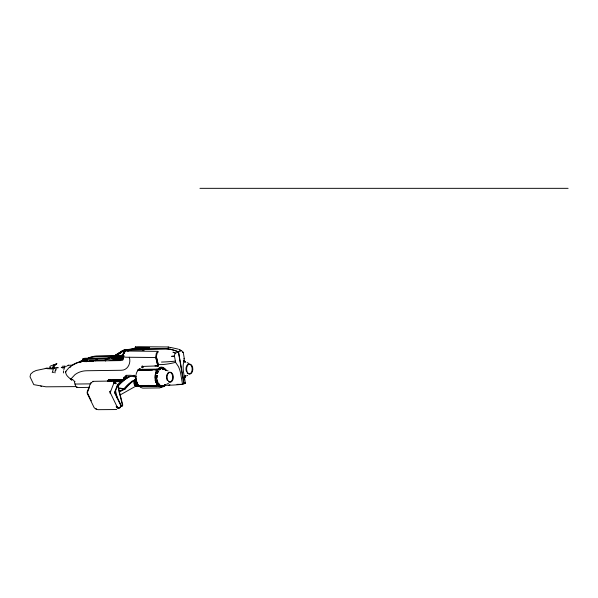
<?xml version="1.0" encoding="UTF-8"?>
<svg xmlns="http://www.w3.org/2000/svg" width="598" height="598" viewBox="0 0 598 598"><rect width="100%" height="100%" fill="white"/><g stroke="black" fill="none" stroke-linecap="round" stroke-linejoin="round"><path stroke-width="0.9" d="M135.985 378.631A5.92 4.313 59.1 0 0 135.873 379.289L135.851 380.134A1.674 1.218 59.1 0 1 134.931 381.15L134.386 381.158C133.601 382.899 134.184 386.293 136.65 385.972A7.012 5.113 59.1 0 0 138.213 385.538L138.437 385.695A2.265 1.308 -35.8 0 0 139.11 385.845L156.355 385.613A1.906 1.099 -35.8 0 0 157.566 385.239L155.487 379.125A9.807 6.182 89.2 0 1 156.384 371.836L156.923 370.125A1.914 1.002 29.1 0 0 155.689 369.826L138.444 370.05A2.28 1.196 29.1 0 0 137.787 370.199L137.54 370.872M129.983 349.367L130.394 349.598M130.334 349.367L134.498 348.888M135.993 378.908L135.94 380.522A2.22 1.615 59.1 0 1 134.729 381.868L134.161 381.875M136.269 380.081L136.239 380.896A2.9 2.115 59.1 0 1 134.662 382.66L134.064 382.668M160.967 368.181L160.967 368.069A3.67 2.317 89.6 0 0 160.167 367.74L159.756 367.755A3.625 2.287 89.6 0 0 159.352 367.882L159.868 367.875A10.988 8.215 -66.5 0 1 161.946 368.278A3.67 2.437 -70.5 0 1 163.665 368.48L163.635 368.592A5.367 3.558 -70.5 0 0 161.923 368.39A10.884 8.133 -66.5 0 0 159.86 367.987L159.352 367.994L160.967 368.181A5.367 3.386 89.6 0 0 160.159 367.934L159.89 367.92A5.367 3.386 89.6 0 0 159.345 367.994A5.367 3.364 88.3 0 1 160.025 367.92M63.866 368.226L63.792 367.299L64.337 367.434M63.762 367.71L64.278 367.486M53.97 368.697L54.627 368.166M54.321 368.368L53.648 366.94L54.597 365.475L53.94 364.758L53.82 365.453L54.485 365.797M184.887 376.291L184.588 379.581A1.585 0.994 89.6 0 1 184.483 379.954M50.262 368.45L50.643 368.062L50.075 368.069M135.634 348.365L135.574 346.855L135.664 348.253M138.138 384.955L138.228 385.501M141.741 367.546A1.884 1.375 59.3 0 1 142.825 366.432L158.515 365.871L156.347 356.595L157.117 353.269A4.664 2.908 -89.1 0 1 158.111 352.215L157.917 351.355L128.495 351.033A4.141 1.151 -12.8 0 1 127.553 350.877C120.916 349.636 125.371 360.258 120.191 360.534M158.627 385.68A10.988 5.935 -32.3 0 0 160.1 385.404A3.678 1.682 77 0 1 158.859 383.953L158.874 383.856A11.355 6.137 -32.3 0 1 156.452 384.215M160.1 385.404L160.114 385.314A5.367 2.459 77 0 1 158.874 383.856M178.421 351.975L181.493 350.66L183.16 352.132L183.302 352.566L182.599 352.386L183.272 352.439L184.326 358.703L183.272 364.346A21.05 13.268 89.2 0 0 183.489 371.866L185.395 383.116L183.773 383.819L178.421 351.975A47.242 35.626 68 0 0 165.923 348.836L131.904 349.292L135.223 347.887L136.987 348.35M139.835 386.472L138.474 385.396L138.923 386.248A2.332 1.615 -51.7 0 0 139.626 386.42L156.87 386.196A1.944 1.338 -51.7 0 0 158.007 385.77L158.134 385.336L161.064 386.936L164.144 385.972A9.77 6.159 89.2 0 0 165.048 385.097M110.533 391.638L110.324 391.406A2.138 1.346 89.6 0 0 110.376 393.536L110.331 393.372A1.824 1.144 89.6 0 1 110.286 391.555L110.757 391.114M87.839 391.413L89.513 387.085M110.69 391.286L113.956 382.907A2.078 1.308 89.6 0 1 116.027 383.236L116.162 383.707M157.012 385.217L157.072 385.06A11.257 6.085 -32.3 0 0 159.472 384.708L159.449 384.865A11.444 6.182 -32.3 0 1 157.012 385.217L157.005 385.217A1.166 0.673 -35.8 0 0 157.767 384.88M162.903 369.145L162.776 369.056A3.625 2.295 89.5 0 0 162.379 368.839L162.342 368.936A5.367 3.394 89.5 0 1 162.716 369.198L162.843 369.302A5.367 3.341 88.6 0 0 162.35 368.936L162.619 368.839M114.816 392.796L117.926 384.708M66.453 366.275L66.954 366.268M137.301 371.313L136.785 372.24A9.561 6.025 89.2 0 0 136.105 374.453M156.923 370.125L156.13 371.567A10.301 6.496 89.2 0 0 155.188 379.214L155.727 381.741L157.558 385.239M183.392 360.519A11.467 8.559 -66.6 0 1 183.81 360.661L183.758 360.758A2.138 1.346 89.6 0 1 184.304 361.626M184.505 361.7A10.884 8.118 -66.6 0 1 185.118 361.895L185.171 361.79A3.67 2.444 -70.6 0 0 183.818 360.661M134.386 381.158L135.873 379.827M105.547 361.057L105.293 359.219L111.587 360.018L119.181 359.914L111.602 358.665L111.46 357.873L119.353 359.017L111.624 357.806L122.702 350.637L112.028 357.417M117.851 359.548L112.103 358.598L112.103 357.567M119.047 359.077L119.159 358.83M113.777 356.714L111.46 357.873L113.777 356.714L111.804 357.507L116.072 358.479M132.225 348.963L124.436 349.912L113.456 357.073L113.934 357.006L114.076 357.806L123.308 357.679M123.681 355.077L115.75 355.974L115.892 357.021L113.926 357.866L113.635 356.774M123.719 355.324L115.788 355.922L113.792 357.066M184.304 377.263L185.485 375.619M184.468 377.652L185.709 375.933M89.595 387.362L76.798 387.534A6.436 4.059 89.2 0 1 74.997 384.058L74.429 381.726A2.168 1.585 59.3 0 0 71.498 379.977L68.307 377.039A8.492 5.375 30 0 1 66.341 374.602L65.361 371.889L69.219 367.434L72.44 364.974A46.674 34.056 59.3 0 1 84.176 361.102L120.818 360.579M54.201 368.121L53.865 368.645L53.618 368.032L54.553 368.204L53.715 367.523A1.473 1.106 67.4 0 1 53.558 366.275L56.803 363.726L50.531 365.983L49.798 366.843A1.211 0.912 67.4 0 0 49.821 367.471L49.888 367.673A1.779 1.338 67.4 0 0 50.127 368.144M87.233 360.669L86.77 361.312L87.144 360.549M62.461 368.084L61.998 367.613L62.506 367.516M85.058 361.805L84.901 360.624A0.942 0.591 89.2 0 1 85.507 359.712L86.815 359.697L86.762 361.297L93.602 361.222M89.76 360.392L89.573 361.312L89.805 360.377L105.913 360.16M109.344 381.218L110.122 380.223L122.934 380.051M125.124 351.534L118.98 359.062L124.085 353.037M117.709 358.748L119.839 358.658L124.234 353.097M157.827 382.376L157.872 382.324A5.367 2.175 85.1 0 1 157.259 380.007L157.259 380.007A3.678 1.488 85.1 0 0 157.827 382.376A10.988 2.086 -9.9 0 1 155.809 382.503M139.095 369.033L137.839 370.371L138.22 369.557A2.347 1.532 43.8 0 1 138.908 369.37L156.145 369.138A1.951 1.278 43.8 0 1 157.319 369.512L157.483 369.908L160.257 367.755A9.546 6.017 89.2 0 1 165.639 370.297M157.319 369.519L160.197 367.292A10.009 6.309 89.2 0 1 166.222 370.596M135.896 385.987L137.099 385.463M117.522 384.678L122.336 404.853A0.994 0.628 89.6 0 1 121.282 405.608L114.809 392.273M128.144 351.086L131.986 349.254L165.997 348.798A47.242 35.491 66.8 0 1 178.533 351.93L184.177 383.647L182.54 384.305A50.269 9.247 -9.5 0 1 168.673 385.239L165.28 385.351M54.156 365.311L56.803 363.726L52.893 366.552A1.473 1.106 67.4 0 0 53.043 367.807L53.917 368.682M69.981 367.419L71.013 366.559M61.258 367.464L61.878 367.464M123.764 350.764L115.421 356.229L124.436 349.912L115.534 356.318L115.788 355.922M78.831 362.567L79.945 361.835A13.186 9.516 57.1 0 1 82.793 360.422M65.175 366.29L64.711 366.477L65.07 367.067M111.961 357.798L111.594 357.604L123.517 350.308L122.418 350.779L125.221 351.602M110.122 380.223L108.627 381.12L122.358 380.933M136.979 385.478L120.093 394.986M71.304 378.87L70.691 379.237L74.944 374.677A35.693 26.043 59.3 0 1 86.874 370.745L121.237 370.267C127.808 370.371 131.261 362.926 129.295 357.253M71.498 379.977L72.111 379.61A2.168 1.585 59.3 0 1 72.343 379.468M74.429 381.726L75.042 381.36M76.798 387.534L77.576 387.078M107.61 381.173A2.923 2.13 59.3 0 1 109.24 379.775L109.853 379.416M157.917 351.355L156.347 353.224L155.704 356.759L157.902 366.23L155.801 357.537L156.414 357.17L158.515 365.871L154.972 365.916M125.423 377.36L126.26 376.994L125.423 377.36A1.816 1.323 59.3 0 0 123.756 377.547A1.816 1.323 59.3 0 0 123.928 379.581L109.24 379.775M57.475 367.621L57.984 367.396M120.131 406.961A3.199 2.011 89.6 0 1 117.283 407.103L116.715 406.565L117.38 407.32A3.506 2.205 89.6 0 0 120.826 406.423M138.168 370.431L138.258 370.379A1.525 0.792 29.1 0 1 138.631 370.312L152.393 370.125M148.394 348.163L149.373 347.744L148.394 348.163L134.079 348.357M139.827 368.645L140.209 368.435M122.179 360.355L122.934 359.951M168.472 383.333L166.849 384.125M119.301 391.197L124.795 388.491L124.952 389.141M118.995 392.079L125.146 389.044A66.722 42.062 89.2 0 1 136.097 379.199M186.897 375.783L187.682 375.402M84.37 358.807L83.518 359.174L84.58 358.277L112.738 357.881M114.106 356.789L115.578 356.154L123.741 355.234M113.59 357.873L115.713 356.954L123.853 356.124M53.82 365.453L54.493 365.169M52.497 368.166L54.254 368.54M84.923 361.02L82.644 361.05L82.472 359.159L83.608 358.703L108.724 358.366L108.634 357.873L112.887 357.821M105.293 359.219L108.634 357.873M144.118 349.942L143.131 350.338L144.118 349.942L129.803 350.136M178.533 351.93L175.446 353.171L172.964 352.177L175.52 353.126L174.698 354.375L174.496 356.229L171.589 356.333L174.481 356.102L175.588 362.336L178.324 366.402A21.05 13.268 89.2 0 1 180.566 373.085L182.54 384.305L177.03 384.379M168.666 385.247L169.952 384.723M155.801 357.537L126.559 357.223A9.321 2.586 -12.8 0 1 123.958 356.856L122.941 356.206L123.779 355.9M62.17 366.275L64.98 366.14M92.683 381.801L93.505 381.584M122.941 356.206L123.838 355.967M92.72 381.352L112.544 381.008M135.597 346.915L137.428 346.765A4.141 0.523 -5.2 0 1 138.878 346.713L168.733 346.982L170.579 347.842M86.217 360.661L86.957 360.504L84.901 360.624M87.002 360.99L84.953 361.162M68.366 365.273L72.508 365.161M67.23 365.498L68.591 365.221M82.958 360.422A13.186 10.166 78.5 0 0 79.512 362.014L80.723 361.783M47.04 368.219L36.149 370.491L33.114 371.911L30.618 374.124L30.027 376.83L33.78 384.641L45.941 386.809L76.043 386.6M48.901 368.144L47.063 368.637L53.304 369.018L52.587 371.732M125.423 350.159L127.269 349.935M119.839 358.658L118.98 359.062L123.225 359.009M45.254 368.405L47.668 368.151M119.914 355.698L111.804 356.513L108.477 357.94L108.559 358.426M135.679 347.819L137.51 347.67A4.141 0.523 -5.2 0 1 138.96 347.617L149.171 347.744M65.361 371.889L66.161 371.836M86.83 361.035L84.804 361.132A46.233 33.735 59.3 0 0 74.914 363.965M156.452 369.444L156.968 369.444A10.988 8.275 67.4 0 1 159.195 369.848A3.678 2.041 -72.5 0 1 160.75 368.734L160.757 368.839A5.367 2.983 -72.5 0 0 159.203 369.938A10.884 8.2 67.4 0 0 156.997 369.542L156.489 369.549A5.367 3.394 88.3 0 1 156.698 369.287A5.367 3.371 89.6 0 0 156.482 369.549M160.488 386.6L160.78 386.592A10.884 8.118 -66.6 0 0 162.977 386.136L162.992 386.248A10.988 8.2 -66.6 0 1 161.617 386.614M53.753 367.792L56.406 367.725M162.35 368.936L162.835 368.839A10.988 5.95 -32.2 0 1 164.854 369.123A5.367 4.059 -74.1 0 1 166.147 370.513M158.642 386.532L159.173 386.405A11.355 8.477 -66.6 0 0 161.46 385.927A5.367 2.96 71.2 0 0 162.977 386.136M162.454 385.747L162.977 385.74L162.454 385.747A5.367 3.394 88.9 0 1 161.819 386.121M161.684 386.173L162.208 386.159A11.355 8.536 67.4 0 0 164.353 385.688A5.367 3.536 69 0 0 165.698 384.589L165.758 384.686A3.67 2.422 69 0 1 164.405 385.785A11.467 8.626 67.4 0 1 162.245 386.263L161.714 386.278A3.67 2.317 88.9 0 0 162.379 386.016M123.435 350.346L130.424 350.219M119.66 355.578L96.487 355.967A46.674 35.843 76.1 0 0 88.115 358.06M115.489 356.131L96.001 356.475A46.233 35.514 76.1 0 0 87.704 358.546M117.328 356.109L120.086 356.072M113.926 357.866L123.151 357.746M83.451 358.77L109.486 358.471M82.472 359.159L107.588 358.822M123.338 358.606L119.458 358.695L125.326 351.28L122.575 351.071M119.353 359.017L123.442 358.964M95.755 359.989L97.616 359.966M89.573 361.312L93.153 361.267M79.519 362.014L81.253 361.992M158.223 364.616L161.946 364.571A47.107 21.872 -26 0 0 175.588 362.336M56.832 367.658L58.163 367.867M53.17 367.89L53.947 367.882L50.307 368.196M53.805 368.375L55.308 368.361M135.619 379.857L136.15 379.85M135.141 380.111L135.671 380.104A1.121 0.815 59.1 0 0 136.067 379.932M134.714 380.552L135.253 380.545A1.293 0.942 59.1 0 0 135.963 379.76A5.367 3.917 59.1 0 1 136.067 379.095M122.044 381.262L114.577 381.36L114.734 382.01M113.418 381.703L121.603 381.599M74.997 384.058L90.537 383.849M134.102 383.475L134.729 383.468A3.685 2.684 59.1 0 0 136.606 381.883M183.556 383.146L185.395 383.116A50.269 9.86 -10.1 0 0 184.715 383.019M134.266 384.245L134.924 384.237A4.478 3.267 59.1 0 0 137.219 382.301M182.315 383.677L184.177 383.647M134.55 384.918L135.238 384.91A5.27 3.842 59.1 0 0 137.585 383.445M134.939 385.456L135.649 385.448A5.987 4.365 59.1 0 0 137.734 384.529M136.882 385.68L137.645 385.673A7.281 5.307 59.1 0 0 138.758 385.441L138.893 385.486A1.51 0.875 -35.8 0 0 139.274 385.553L149.365 385.411M135.395 385.822L139.297 385.703M136.404 385.934L137.166 385.927A7.251 5.285 59.1 0 0 138.788 385.471M157.169 385.852L139.73 386.084A1.555 1.076 -51.7 0 1 139.341 386.009L138.983 385.546M160.017 387.893L142.78 388.124L140.209 387.272M118.681 388.573L124.795 388.491M96.809 359.794L97.235 359.794M116.692 409.548L98.027 409.667L95.359 408.838M52.205 372.315L53.88 372.315M199.956 188.333L568.1 188.333M170.856 347.505L178.309 349.135M111.796 357.619L119.189 358.837M156.818 377.981L156.863 377.988A5.367 2.183 -86.2 0 1 157.072 375.432L157.072 375.432A3.678 1.495 -86.2 0 0 156.818 377.981A10.988 2.332 9.3 0 0 155.278 377.906M96.562 409.017L96.061 408.77M167.358 370.573L168.143 370.924M40.694 386.002L41.419 386.338M187.084 362.582L188.699 363.36M158.007 385.762L161.041 387.407L164.271 386.398A10.248 6.458 89.2 0 0 165.653 384.933M184.012 361.013L185.245 362.089M142.526 365.998L143.505 367.359M137.861 384.566L135.91 379.341A9.561 6.025 89.2 0 1 135.963 375.245M184.991 376.022A11.355 6.331 32.2 0 0 185.761 375.813L185.829 375.91A3.67 2.758 72.2 0 1 184.401 377.338A10.988 6.122 32.2 0 1 183.84 377.502M185.238 376.815L185.133 376.658A11.257 6.279 32.2 0 1 184.565 376.822M183.967 377.36A10.884 6.062 32.2 0 0 184.334 377.248L184.401 377.338M158.35 371.343A11.355 6.331 32.2 0 0 156.332 371.059A11.467 6.391 32.2 0 1 158.313 371.276L158.35 371.336A5.367 2.474 -78.3 0 0 157.349 373.451A10.884 6.062 32.2 0 0 155.876 373.219A10.988 6.122 32.2 0 1 157.311 373.391L157.349 373.451M157.737 372.21L157.797 372.307A11.257 6.279 32.2 0 0 156.287 372.068M115.75 355.974L115.713 356.954M110.57 393.282L117.021 406.64M87.719 393.454L91.307 400.862M115.033 381.031L115.197 381.681M141.98 366.088L142.406 367.86M125.931 375.656L126.23 376.807A2.243 1.637 59.3 0 1 126.709 375.252M115.466 390.442L117.35 398.29M126.993 350.495L127.18 351.355M125.655 377.36L125.617 377.174A2.243 1.637 59.3 0 1 126.903 375.327L129.699 375.29A23.875 17.424 59.3 0 1 136.165 376.471M161.46 385.934L161.482 386.046A3.678 2.026 71.2 0 0 162.992 386.248M83.608 358.703L83.683 359.106M86.374 361.783L86.217 360.609A0.942 0.591 89.2 0 1 86.815 359.697M85.507 359.712L85.641 360.497M168.225 347.064L168.3 347.976M63.478 372.95L63.41 372.195A5.15 3.244 89.2 0 1 63.515 370.865M55.031 372.905L54.979 372.33A3.723 2.347 89.2 0 1 56.698 368.757M63.837 369.631A5.15 3.244 89.2 0 1 64.345 368.57M55.607 370.775A3.125 1.966 89.2 0 1 55.92 370.132M184.326 358.703A47.107 5.337 4.5 0 1 183.668 358.785M186.494 371.792A4.956 3.125 89.2 0 1 188.572 364.16A4.956 3.125 89.2 0 1 192.078 370.468A4.956 3.125 89.2 0 1 187.032 372.771M184.109 360.557A10.301 6.496 89.2 0 1 185.021 361.618M183.952 360.975A9.807 6.182 89.2 0 1 184.819 361.984M185.238 376.807A11.444 6.376 32.2 0 1 183.818 377.121M185.769 375.813A5.367 4.037 72.2 0 1 184.334 377.248M185.829 375.91A11.467 6.391 32.2 0 1 185.044 376.12M183.444 360.893A11.257 8.402 -66.6 0 1 184.513 361.192L184.603 361.028A11.444 8.544 -66.6 0 0 183.96 360.826M185.118 361.887A5.367 3.566 -70.6 0 0 183.758 360.758A11.355 8.477 -66.6 0 0 183.339 360.624M183.915 361.461A10.988 8.2 -66.6 0 1 184.132 361.498M184.55 361.596A10.988 8.2 -66.6 0 1 185.171 361.797M175.371 361.125A50.269 9.247 -9.5 0 1 161.497 362.059M95.456 360.639A2.086 0.837 -21.6 0 1 95.747 360.848M113.71 383.497A1.779 1.114 89.6 0 1 114.801 382.571A1.779 1.114 89.6 0 1 115.765 383.826M91.943 382.414A2.13 1.338 89.6 0 0 90.664 383.034L87.286 391.623A1.996 1.256 89.6 0 0 87.33 393.619L94.08 407.507A3.551 2.235 89.6 0 0 95.104 408.374M90.851 383.624A1.816 1.144 89.6 0 1 91.255 382.944M87.6 393.05A1.689 1.061 89.6 0 1 87.585 392.183M116.916 407.784A3.259 2.048 89.6 0 1 116.139 406.625M117.956 408.165A3.259 2.048 89.6 0 1 117.417 408.083M113.874 382.645A1.831 1.151 89.6 0 1 114.173 382.698M114.457 382.862A1.831 1.151 89.6 0 1 114.891 383.512M109.726 391.75A1.697 1.069 89.6 0 1 109.883 391.391M73.173 364.974A46.233 33.735 59.3 0 1 74.324 364.287M108.171 381.128A2.923 2.13 59.3 0 1 109.569 379.438M133.877 375.267A23.875 17.424 59.3 0 1 134.595 375.432M142.346 367.396A1.884 1.375 59.3 0 1 142.765 366.32M124.354 378.87A1.816 1.323 59.3 0 1 124.563 376.964M118.299 383.909A64.143 40.432 89.2 0 1 128.48 376.426L130.14 376.404A34.714 25.303 59.1 0 1 136.247 377.174M118.8 385.134A64.143 40.432 89.2 0 1 130.14 376.404A64.158 40.073 -89.3 0 0 118.823 385.134M118.389 387.893A31.814 23.187 59.1 0 1 123.988 389.059A64.158 33.884 -72.4 0 1 135.641 379.207M123.988 389.059A66.722 42.062 89.2 0 1 129.833 382.937M131.082 381.905A66.722 42.062 89.2 0 1 132.345 380.941M125.176 378.332A0.994 0.725 59.1 0 1 125.274 377.286M125.834 377.181A0.994 0.725 59.1 0 1 126.544 377.831M167.522 373.421A4.956 3.125 89.2 0 1 172.65 376.239A4.956 3.125 89.2 0 1 168.606 381.845M167.261 380.41A4.956 3.125 89.2 0 1 166.984 374.385M155.929 370.282A9.269 5.845 89.2 0 1 157.192 368.959M161.789 367.927A9.919 6.257 89.2 0 1 163.254 369.093M140.53 386.577A9.919 6.257 89.2 0 1 139.573 385.732M138.871 370.02A9.919 6.257 89.2 0 1 139.745 369.003M138.422 384.806A6.578 4.791 59.1 0 1 136.127 385.807M156.078 370.095A1.166 0.613 29.1 0 1 157.162 370.439M157.498 369.9A1.174 0.77 43.8 0 0 156.489 369.482L139.042 369.691A1.57 1.024 43.8 0 0 138.654 369.773L138.34 370.214A0.867 0.568 43.8 0 0 138.355 370.454M158.149 385.351A1.174 0.807 -51.7 0 1 157.177 385.822M158.321 368.891A11.257 8.484 67.4 0 1 159.965 369.258L159.958 369.086A11.429 8.611 67.4 0 0 158.283 368.719M159.315 368.398A11.467 8.634 67.4 0 1 160.75 368.742M159.337 368.503A11.355 8.551 67.4 0 1 160.757 368.846M160.114 385.314A10.884 5.883 -32.3 0 1 158.649 385.583M158.859 383.946A11.467 6.197 -32.3 0 1 157.072 384.26M155.689 381.36A11.257 2.13 -9.9 0 0 157.513 381.232L157.446 381.315A11.429 2.168 -9.9 0 1 155.854 381.427M157.872 382.324A10.884 2.063 -9.9 0 1 155.869 382.458M155.174 380.141A11.355 2.153 -9.9 0 0 157.259 380.007A11.467 2.175 -9.9 0 1 155.114 380.193M160.608 386.592A11.257 8.402 -66.6 0 0 162.245 386.181L162.282 386.368A11.429 8.529 -66.6 0 1 160.847 386.749M161.482 386.039A11.467 8.559 -66.6 0 1 159.173 386.517M159.18 386.614A5.367 3.379 88.9 0 1 158.776 386.48M163.142 385.732A11.257 8.469 67.4 0 0 165.1 385.269L165.198 385.441A11.429 8.596 67.4 0 1 163.658 385.852M165.698 384.581A10.884 8.185 67.4 0 1 164.457 384.948M165.758 384.686A10.988 8.267 67.4 0 1 164.502 385.052M164.196 369.557A11.257 6.1 -32.2 0 1 165.594 369.818L165.698 369.661A11.429 6.189 -32.2 0 0 164.704 369.444M162.858 368.936A10.884 5.89 -32.2 0 1 164.786 369.22L164.854 369.123A3.678 2.781 -74.1 0 1 166.222 370.401M162.387 368.839A3.625 2.257 88.6 0 1 162.768 369.048M165.302 370.364A11.467 6.212 -32.2 0 1 165.915 370.476M155.331 376.62A11.257 2.392 9.3 0 1 156.908 376.703L156.826 376.688A11.429 2.429 9.3 0 0 155.233 376.605M155.099 377.906A10.884 2.31 9.3 0 1 156.863 377.988M155.958 371.941A11.444 6.376 32.2 0 1 157.737 372.21M157.311 373.391A3.678 1.697 -78.3 0 1 158.313 371.276M161.079 367.949A11.257 8.417 -66.5 0 0 160.69 367.927L160.167 367.74L160.698 367.74A11.429 8.544 -66.5 0 1 161.094 367.763M161.527 368.002A11.257 8.417 -66.5 0 1 162.813 368.346L162.865 368.151A11.429 8.544 -66.5 0 0 161.55 367.815M161.654 368.181A11.355 8.484 -66.5 0 1 163.635 368.592M161.662 368.069A11.467 8.574 -66.5 0 1 163.665 368.48M159.352 367.882A3.625 2.272 88.3 0 1 159.748 367.755M160.167 367.74L160.69 367.927L160.167 367.74M117.604 384.507L114.495 392.572L121.028 406.042A1.585 0.994 89.6 0 0 122.127 406.326A1.585 0.994 89.6 0 0 122.702 404.839L117.604 384.507M179.445 349.778L179.064 349.636L181.493 350.675L179.43 349.778M187.338 365.767A4.956 3.125 89.2 0 0 189.118 373.907A4.956 3.125 89.2 0 0 192.653 367.478A4.956 3.125 89.2 0 0 187.338 365.767M167.619 374.378A4.956 3.125 89.2 0 0 170.034 382.1A4.956 3.125 89.2 0 0 173.016 375.006A4.956 3.125 89.2 0 0 167.619 374.378M157.027 375.424A11.467 2.437 9.3 0 0 155.174 375.335A11.355 2.414 9.3 0 1 157.072 375.432"/></g></svg>
